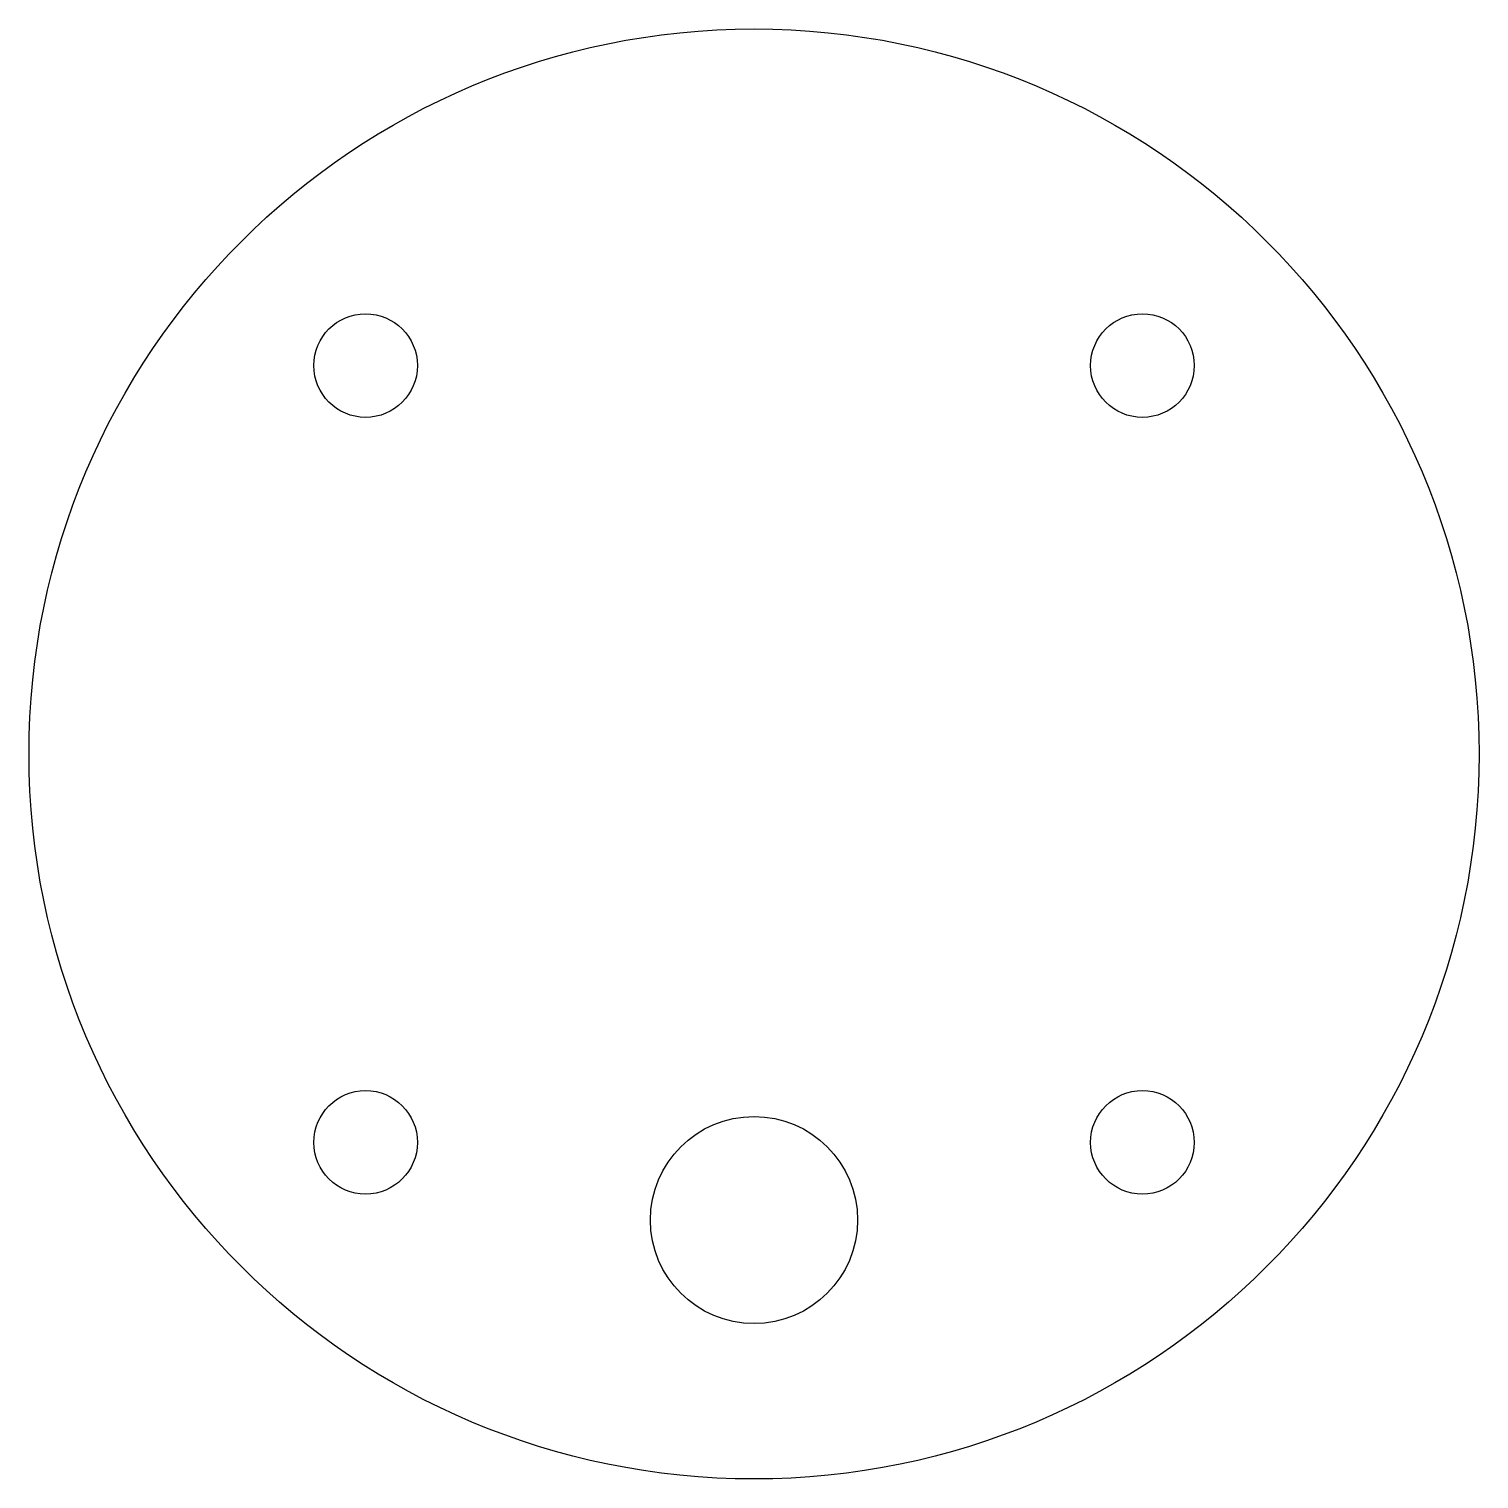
# Model space of a CAD drawing. Header units: millimetres. Extents: x -26.9 to 29.1, y -65.8 to -9.8.
import ezdxf

# ---------------------------------------------------------------- set-up
doc = ezdxf.new("R2010")
doc.units = ezdxf.units.MM

msp = doc.modelspace()

# ---------------------------------------------------------------- linework, layer by layer
at = {"color": 7, "linetype": 'Continuous', "lineweight": 25}
for centre, radius in [((1.148, -37.815), 28), ((-13.852, -22.815), 2), ((16.148, -22.815), 2), ((-13.852, -52.815), 2), ((16.148, -52.815), 2), ((1.148, -55.815), 4)]:
    msp.add_circle(centre, radius, dxfattribs=at)

doc.saveas('drawing.dxf')
